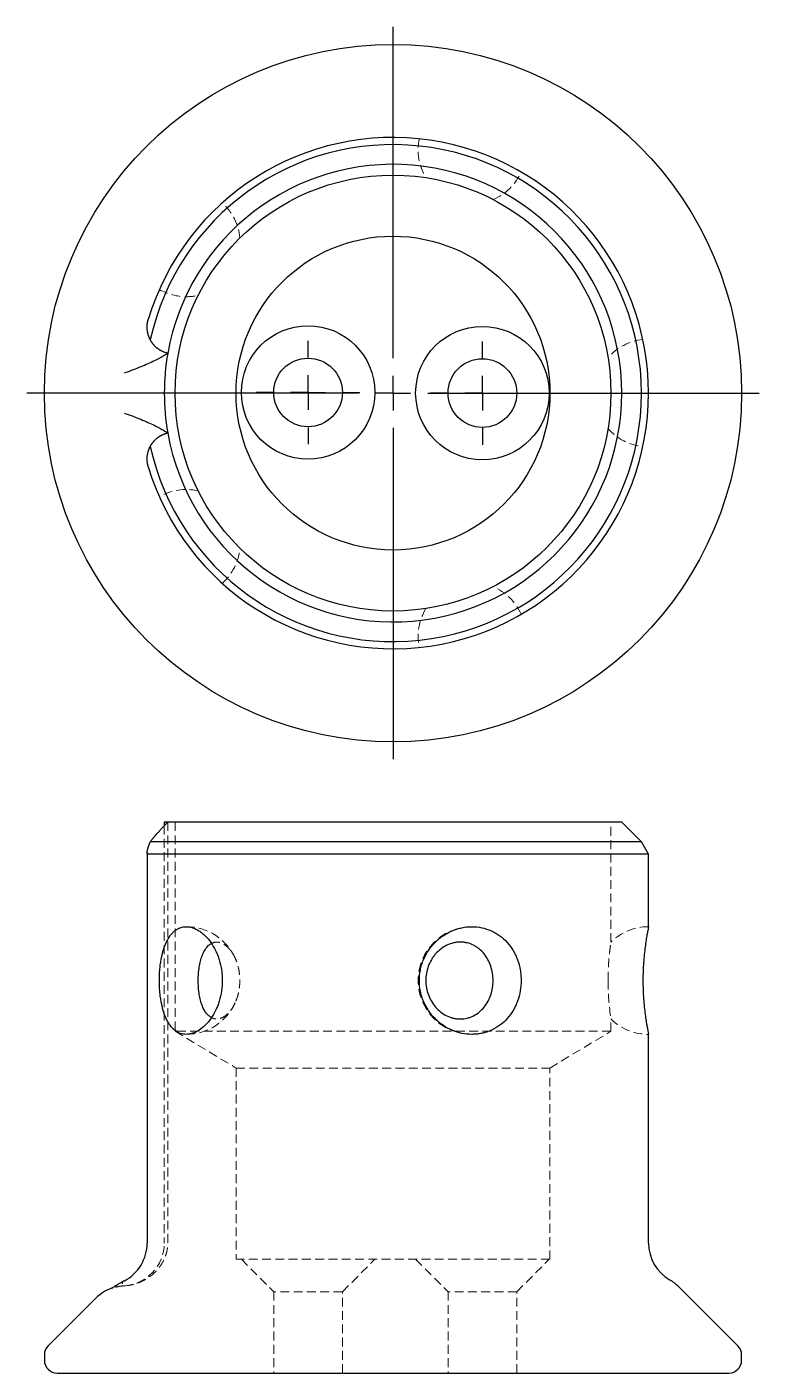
# Model space of a CAD drawing. Header units: millimetres. Extents: x 30 to 273, y 18 to 210.
# Drawn here: x 30.5 to 135.5, y 17.5 to 210.5 of the extents above; entities that cross this region are included whole.
import ezdxf

# ---------------------------------------------------------------- set-up
doc = ezdxf.new("R2010")
doc.units = ezdxf.units.MM
doc.linetypes.add('HIDDEN', pattern=[1.905, 1.27, -0.635])
doc.layers.add('10', color=7, linetype='Continuous')

# ---------------------------------------------------------------- blocks, each defined once
blk = doc.blocks.new('SW_CENTERMARKSYMBOL_0')
at = {"layer": '10', "color": 0}
for p, q in [((0, 5), (0, 52.5)), ((0, 0), (0, 2.5)), ((-5, 0), (-52.5, 0)), ((0, 0), (-2.5, 0)), ((0, 0), (0, -2.5)), ((0, 0), (2.5, 0)), ((5, 0), (52.5, 0)), ((0, -5), (0, -52.5))]:
    blk.add_line(p, q, dxfattribs=at)
blk = doc.blocks.new('SW_CENTERMARKSYMBOL_1')
at = {"layer": '10', "color": 0}
for p, q in [((0, 5), (0, 7.42)), ((0, 0), (0, 2.5)), ((-5, 0), (-7.42, 0)), ((0, 0), (-2.5, 0)), ((0, 0), (0, -2.5)), ((0, 0), (2.5, 0)), ((5, 0), (7.42, 0)), ((0, -5), (0, -7.42))]:
    blk.add_line(p, q, dxfattribs=at)
blk = doc.blocks.new('SW_CENTERMARKSYMBOL_2')
at = {"layer": '10', "color": 0}
for p, q in [((0, 5), (0, 7.42)), ((0, 0), (0, 2.5)), ((-5, 0), (-7.42, 0)), ((0, 0), (-2.5, 0)), ((0, 0), (0, -2.5)), ((0, 0), (2.5, 0)), ((5, 0), (7.42, 0)), ((0, -5), (0, -7.42))]:
    blk.add_line(p, q, dxfattribs=at)

msp = doc.modelspace()

# ---------------------------------------------------------------- linework, layer by layer
at = {"color": 7, "linetype": 'Continuous', "lineweight": 25}
for p, q in [((50.2, 96.5), (50.2, 95.98)), ((50.7, 96.5), (50.2, 96.5)), ((115.8, 96.5), (50.7, 96.5)), ((118.63, 93.66), (115.8, 96.5)), ((118.63, 93.66), (48.2, 93.66)), ((119.65, 91.89), (118.63, 93.66)), ((47.74, 92.15), (47.74, 36.15)), ((119.65, 91.89), (47.9, 91.89)), ((119.65, 81.47), (119.65, 91.89)), ((119.65, 36.15), (119.65, 66.08)), ((44.45, 30.7), (44.49, 30.72)), ((44.5, 30.72), (44.48, 30.71)), ((132.46, 21.39), (124, 29.85)), ((40.37, 28.22), (33.54, 21.39)), ((33, 20.08), (33, 19.35)), ((133, 19.35), (133, 20.08)), ((34.85, 17.5), (131.15, 17.5))]:
    msp.add_line(p, q, dxfattribs=at)
at = {"color": 7, "linetype": 'HIDDEN', "lineweight": 18}
for p, q in [((50.2, 95.98), (50.2, 36.15)), ((50.7, 96.5), (50.7, 36.15)), ((51.75, 96.5), (51.75, 66.5)), ((114.25, 79.29), (114.25, 96.5)), ((49.5, 73.59), (49.51, 74.28)), ((87.74, 74.17), (87.72, 73.7)), ((97.35, 73.78), (97.32, 74.17)), ((97.34, 73.7), (97.35, 73.78)), ((113.84, 74.18), (113.84, 73.71)), ((118.84, 73.59), (118.85, 74.28)), ((114.25, 66.5), (114.25, 68.27)), ((114.25, 66.5), (51.75, 66.5)), ((51.75, 66.5), (60.5, 61.24)), ((105.5, 61.24), (114.25, 66.5)), ((60.5, 61.24), (105.5, 61.24)), ((60.5, 61.24), (60.5, 33.81)), ((105.5, 33.81), (105.5, 61.24)), ((105.5, 33.81), (60.5, 33.81)), ((61.25, 33.81), (65.9, 29.16)), ((75.74, 29.16), (80.39, 33.81)), ((86.25, 33.81), (90.9, 29.16)), ((100.74, 29.16), (105.39, 33.81)), ((42.81, 29.75), (42.61, 29.62)), ((75.74, 29.16), (65.9, 29.16)), ((65.9, 29.16), (65.9, 17.5)), ((75.74, 17.5), (75.74, 29.16)), ((100.74, 29.16), (90.9, 29.16)), ((90.9, 29.16), (90.9, 17.5)), ((100.74, 17.5), (100.74, 29.16))]:
    msp.add_line(p, q, dxfattribs=at)
at = {"color": 7, "linetype": 'Continuous', "lineweight": 25}
for centre, radius in [((83, 158), 50), ((83, 158), 31.25), ((83, 158), 22.5), ((70.82, 158.09), 9.57), ((95.82, 158), 9.57), ((70.82, 158.09), 4.92), ((95.82, 158), 4.92)]:
    msp.add_circle(centre, radius, dxfattribs=at)
for centre, radius, start, end in [((83, 158), 36.65, 196.7563, 163.2437), ((83, 158), 35.63, 192.3691, 167.6309), ((83, 158), 32.8, 190.0118, 169.9882), ((83, 158), 32.8, 169.9882, 190.0118), ((41.59, 36.15), 6.15, 298.1769, 0), ((125.8, 36.15), 6.15, 180, 240.0147), ((44.72, 23.87), 6.15, 108.4541, 135), ((119.66, 25.5), 6.15, 45, 60.0147), ((34.85, 20.08), 1.85, 135, 180), ((131.15, 20.08), 1.85, 0, 45), ((34.85, 19.35), 1.85, 180, 270), ((131.15, 19.35), 1.85, 270, 0)]:
    msp.add_arc(centre, radius, start, end, dxfattribs=at)
at = {"color": 7, "linetype": 'HIDDEN', "lineweight": 18}
for centre, radius, start, end in [((94.33, 192.86), 7.72, 168.028, 210.9922), ((94.33, 192.86), 7.72, 293.0708, 335.9545), ((53.35, 179.54), 7.72, 5.0618, 47.95), ((53.35, 179.54), 7.72, 240.038, 270), ((53.35, 179.54), 7.72, 270, 282.9921), ((119.65, 158), 7.72, 96.0261, 138.9894), ((119.65, 158), 7.72, 221.0776, 263.9645), ((53.35, 136.46), 7.72, 77.0602, 119.9545), ((53.35, 136.46), 7.72, 312.022, 354.9956), ((94.33, 123.14), 7.72, 24.0262, 66.9926), ((94.33, 123.14), 7.72, 149.0711, 191.965), ((53.35, 73.78), 7.72, 24.4726, 89.9874), ((94.33, 73.78), 7.72, 90.2675, 269.9244), ((119.65, 73.78), 7.72, 90.0565, 134.4496), ((150.95, 73.8), 37.11, 180.0293, 188.5657), ((53.35, 73.78), 7.72, 270.0252, 335.6364), ((119.65, 73.78), 7.72, 225.5452, 269.9873), ((44.05, 36.15), 6.15, 273.0779, 0), ((44.72, 23.87), 6.15, 93.0779, 108.4541)]:
    msp.add_arc(centre, radius, start, end, dxfattribs=at)
at = {"color": 7, "linetype": 'Continuous', "lineweight": 25}
for points, knots in [([(48.2, 165.63), (48.18, 165.66), (48.16, 165.71), (48.12, 165.79), (48.08, 165.87), (48.04, 165.95), (48.01, 166.03), (47.98, 166.12), (47.95, 166.2), (47.92, 166.28), (47.9, 166.36), (47.87, 166.44), (47.85, 166.52), (47.83, 166.6), (47.82, 166.68), (47.8, 166.76), (47.79, 166.86), (47.77, 166.98), (47.75, 167.15), (47.74, 167.33), (47.74, 167.49), (47.74, 167.6), (47.75, 167.68), (47.75, 167.74), (47.75, 167.8), (47.76, 167.87), (47.77, 167.93), (47.77, 167.98), (47.78, 168.03), (47.79, 168.08), (47.8, 168.13), (47.81, 168.18), (47.82, 168.23), (47.83, 168.28), (47.84, 168.32), (47.85, 168.37), (47.86, 168.42), (47.87, 168.47), (47.89, 168.52), (47.9, 168.55), (47.9, 168.57)], [0, 0, 0, 0, 0.037077, 0.073559, 0.109498, 0.144564, 0.179198, 0.212766, 0.245672, 0.277625, 0.309302, 0.339741, 0.369232, 0.397111, 0.424351, 0.452275, 0.481541, 0.524442, 0.581251, 0.645766, 0.694585, 0.726076, 0.744483, 0.760924, 0.78015, 0.799282, 0.818306, 0.832448, 0.846537, 0.860567, 0.874589, 0.888578, 0.902548, 0.916485, 0.930442, 0.944382, 0.958271, 0.972058, 0.985896, 1, 1, 1, 1]), ([(50.7, 163.7), (50.66, 163.71), (50.62, 163.72), (50.57, 163.73), (50.53, 163.75), (50.49, 163.76), (50.45, 163.77), (50.4, 163.79), (50.36, 163.8), (50.32, 163.81), (50.28, 163.83), (50.24, 163.84), (50.2, 163.86), (50.16, 163.88), (50.12, 163.89), (50.08, 163.91), (50.04, 163.93), (50, 163.94), (49.96, 163.96), (49.92, 163.98), (49.89, 164), (49.85, 164.02), (49.81, 164.03), (49.78, 164.05), (49.74, 164.07), (49.71, 164.09), (49.67, 164.11), (49.63, 164.13), (49.6, 164.15), (49.57, 164.17), (49.53, 164.19), (49.5, 164.22), (49.47, 164.24), (49.44, 164.26), (49.41, 164.28), (49.38, 164.3), (49.35, 164.32), (49.32, 164.34), (49.29, 164.36), (49.26, 164.39), (49.23, 164.41), (49.2, 164.43), (49.18, 164.45), (49.15, 164.47), (49.12, 164.49), (49.1, 164.51), (49.07, 164.54), (49.03, 164.57), (49, 164.6), (48.97, 164.63), (48.94, 164.66), (48.91, 164.69), (48.88, 164.72), (48.85, 164.75), (48.82, 164.78), (48.8, 164.8), (48.78, 164.82), (48.76, 164.84), (48.74, 164.86), (48.72, 164.88), (48.7, 164.91), (48.68, 164.93), (48.66, 164.95), (48.65, 164.97), (48.63, 164.99), (48.61, 165.01), (48.59, 165.03), (48.58, 165.06), (48.56, 165.08), (48.54, 165.1), (48.53, 165.12), (48.51, 165.14), (48.49, 165.16), (48.48, 165.19), (48.46, 165.21), (48.45, 165.23), (48.43, 165.25), (48.42, 165.27), (48.4, 165.3), (48.39, 165.32), (48.37, 165.34), (48.36, 165.36), (48.34, 165.38), (48.33, 165.41), (48.31, 165.43), (48.3, 165.45), (48.29, 165.47), (48.27, 165.5), (48.26, 165.52), (48.25, 165.54), (48.23, 165.56), (48.22, 165.59), (48.21, 165.61), (48.2, 165.63)], [0, 0, 0, 0, 0.0440387, 0.0440387, 0.0440387, 0.0876176, 0.0876176, 0.0876176, 0.130751, 0.130751, 0.130751, 0.1730683, 0.1730683, 0.1730683, 0.2149806, 0.2149806, 0.2149806, 0.2557708, 0.2557708, 0.2557708, 0.2958314, 0.2958314, 0.2958314, 0.3348194, 0.3348194, 0.3348194, 0.3734681, 0.3734681, 0.3734681, 0.4107501, 0.4107501, 0.4107501, 0.4470146, 0.4470146, 0.4470146, 0.4815843, 0.4815843, 0.4815843, 0.5154832, 0.5154832, 0.5154832, 0.5477098, 0.5477098, 0.5477098, 0.5789362, 0.5789362, 0.5789362, 0.6185815, 0.6185815, 0.6185815, 0.6571168, 0.6571168, 0.6571168, 0.6945513, 0.6945513, 0.6945513, 0.721015, 0.721015, 0.721015, 0.747029, 0.747029, 0.747029, 0.7720103, 0.7720103, 0.7720103, 0.7964121, 0.7964121, 0.7964121, 0.8200995, 0.8200995, 0.8200995, 0.8436567, 0.8436567, 0.8436567, 0.8668087, 0.8668087, 0.8668087, 0.8896867, 0.8896867, 0.8896867, 0.9121463, 0.9121463, 0.9121463, 0.9344569, 0.9344569, 0.9344569, 0.9564717, 0.9564717, 0.9564717, 0.9783167, 0.9783167, 0.9783167, 1, 1, 1, 1]), ([(50.7, 163.7), (50.7, 163.7), (50.66, 163.67), (50.52, 163.58), (50.46, 163.54), (50.32, 163.46), (50.24, 163.41), (49.99, 163.26), (49.78, 163.14), (49.31, 162.89), (49.05, 162.75), (48.48, 162.48), (48.18, 162.33), (47.53, 162.05), (47.19, 161.9), (46.48, 161.62), (46.1, 161.47), (45.34, 161.19), (44.96, 161.05), (44.56, 160.91)], [0, 0, 0, 0, 0.125, 0.125, 0.1875, 0.1875, 0.25, 0.25, 0.375, 0.375, 0.5, 0.5, 0.625, 0.625, 0.75, 0.75, 0.875, 0.875, 1, 1, 1, 1]), ([(44.56, 155.09), (45.35, 154.82), (46.11, 154.53), (47.54, 153.95), (48.19, 153.66), (49.05, 153.25), (49.31, 153.11), (49.77, 152.86), (49.98, 152.74), (50.24, 152.59), (50.32, 152.54), (50.45, 152.46), (50.51, 152.42), (50.65, 152.33), (50.7, 152.3), (50.7, 152.3)], [0, 0, 0, 0, 0.25, 0.25, 0.5, 0.5, 0.625, 0.625, 0.75, 0.75, 0.8125, 0.8125, 0.875, 0.875, 1, 1, 1, 1]), ([(48.2, 150.37), (48.22, 150.42), (48.25, 150.46), (48.28, 150.51), (48.3, 150.55), (48.32, 150.58), (48.34, 150.62), (48.36, 150.64), (48.38, 150.67), (48.4, 150.7), (48.41, 150.72), (48.43, 150.75), (48.45, 150.78), (48.47, 150.8), (48.49, 150.83), (48.5, 150.85), (48.52, 150.88), (48.54, 150.9), (48.56, 150.93), (48.58, 150.95), (48.6, 150.98), (48.62, 151), (48.64, 151.02), (48.66, 151.05), (48.68, 151.07), (48.7, 151.1), (48.72, 151.12), (48.74, 151.14), (48.77, 151.17), (48.79, 151.19), (48.81, 151.21), (48.83, 151.23), (48.85, 151.26), (48.87, 151.28), (48.9, 151.3), (48.92, 151.32), (48.94, 151.35), (48.97, 151.37), (48.99, 151.39), (49.01, 151.41), (49.04, 151.43), (49.06, 151.45), (49.09, 151.48), (49.12, 151.5), (49.15, 151.53), (49.19, 151.56), (49.22, 151.59), (49.26, 151.61), (49.29, 151.64), (49.33, 151.67), (49.37, 151.69), (49.4, 151.72), (49.43, 151.74), (49.46, 151.76), (49.49, 151.78), (49.52, 151.8), (49.55, 151.81), (49.58, 151.83), (49.61, 151.85), (49.64, 151.87), (49.67, 151.89), (49.7, 151.9), (49.73, 151.92), (49.76, 151.94), (49.79, 151.96), (49.83, 151.97), (49.86, 151.99), (49.89, 152.01), (49.92, 152.02), (49.96, 152.04), (49.99, 152.05), (50.03, 152.07), (50.06, 152.08), (50.09, 152.1), (50.13, 152.11), (50.16, 152.13), (50.2, 152.14), (50.23, 152.15), (50.27, 152.17), (50.3, 152.18), (50.34, 152.19), (50.37, 152.2), (50.41, 152.22), (50.45, 152.23), (50.48, 152.24), (50.52, 152.25), (50.56, 152.26), (50.59, 152.27), (50.63, 152.28), (50.67, 152.29), (50.7, 152.3)], [0, 0, 0, 0, 0.0448231, 0.0448231, 0.0448231, 0.08068, 0.08068, 0.08068, 0.1077164, 0.1077164, 0.1077164, 0.1348543, 0.1348543, 0.1348543, 0.1621371, 0.1621371, 0.1621371, 0.1895006, 0.1895006, 0.1895006, 0.2169735, 0.2169735, 0.2169735, 0.2444748, 0.2444748, 0.2444748, 0.2722497, 0.2722497, 0.2722497, 0.3002607, 0.3002607, 0.3002607, 0.3287197, 0.3287197, 0.3287197, 0.3573826, 0.3573826, 0.3573826, 0.3866417, 0.3866417, 0.3866417, 0.4162881, 0.4162881, 0.4162881, 0.4567038, 0.4567038, 0.4567038, 0.4978413, 0.4978413, 0.4978413, 0.5396935, 0.5396935, 0.5396935, 0.5722226, 0.5722226, 0.5722226, 0.605097, 0.605097, 0.605097, 0.638835, 0.638835, 0.638835, 0.6730865, 0.6730865, 0.6730865, 0.7080198, 0.7080198, 0.7080198, 0.7431146, 0.7431146, 0.7431146, 0.7787302, 0.7787302, 0.7787302, 0.8147022, 0.8147022, 0.8147022, 0.8512251, 0.8512251, 0.8512251, 0.8879497, 0.8879497, 0.8879497, 0.9250772, 0.9250772, 0.9250772, 0.9624245, 0.9624245, 0.9624245, 1, 1, 1, 1]), ([(47.9, 147.43), (47.9, 147.45), (47.89, 147.47), (47.89, 147.49), (47.88, 147.51), (47.88, 147.53), (47.87, 147.54), (47.87, 147.56), (47.86, 147.58), (47.86, 147.6), (47.85, 147.62), (47.85, 147.64), (47.84, 147.66), (47.84, 147.68), (47.83, 147.69), (47.83, 147.71), (47.83, 147.73), (47.82, 147.75), (47.82, 147.77), (47.81, 147.79), (47.81, 147.81), (47.81, 147.83), (47.8, 147.84), (47.8, 147.86), (47.8, 147.88), (47.79, 147.9), (47.79, 147.92), (47.79, 147.94), (47.78, 147.96), (47.78, 147.98), (47.78, 147.99), (47.78, 148.01), (47.77, 148.03), (47.77, 148.05), (47.77, 148.07), (47.77, 148.09), (47.76, 148.11), (47.76, 148.12), (47.76, 148.14), (47.76, 148.16), (47.76, 148.18), (47.75, 148.2), (47.75, 148.22), (47.75, 148.24), (47.75, 148.26), (47.75, 148.29), (47.75, 148.32), (47.74, 148.35), (47.74, 148.38), (47.74, 148.41), (47.74, 148.44), (47.74, 148.47), (47.74, 148.5), (47.74, 148.53), (47.74, 148.56), (47.74, 148.59), (47.74, 148.62), (47.74, 148.65), (47.74, 148.7), (47.74, 148.74), (47.75, 148.79), (47.75, 148.86), (47.76, 148.92), (47.76, 148.99), (47.77, 149.07), (47.78, 149.14), (47.8, 149.22), (47.81, 149.3), (47.83, 149.37), (47.85, 149.44), (47.86, 149.5), (47.87, 149.55), (47.89, 149.6), (47.9, 149.64), (47.91, 149.67), (47.92, 149.71), (47.93, 149.73), (47.93, 149.75), (47.94, 149.77), (47.95, 149.79), (47.95, 149.81), (47.96, 149.83), (47.97, 149.85), (47.97, 149.87), (47.98, 149.89), (47.99, 149.9), (47.99, 149.92), (48, 149.94), (48.01, 149.96), (48.01, 149.97), (48.02, 149.99), (48.03, 150.01), (48.03, 150.02), (48.04, 150.04), (48.05, 150.06), (48.05, 150.07), (48.06, 150.09), (48.07, 150.11), (48.08, 150.12), (48.08, 150.14), (48.09, 150.15), (48.1, 150.17), (48.1, 150.18), (48.11, 150.2), (48.12, 150.22), (48.13, 150.23), (48.13, 150.25), (48.14, 150.26), (48.15, 150.28), (48.16, 150.29), (48.17, 150.31), (48.17, 150.32), (48.18, 150.34), (48.19, 150.35), (48.2, 150.37)], [0, 0, 0, 0, 0.016155, 0.016155, 0.016155, 0.032064, 0.032064, 0.032064, 0.048036, 0.048036, 0.048036, 0.06411, 0.06411, 0.06411, 0.080204, 0.080204, 0.080204, 0.096316, 0.096316, 0.096316, 0.112479, 0.112479, 0.112479, 0.128666, 0.128666, 0.128666, 0.144833, 0.144833, 0.144833, 0.160925, 0.160925, 0.160925, 0.176993, 0.176993, 0.176993, 0.192955, 0.192955, 0.192955, 0.20887, 0.20887, 0.20887, 0.226343, 0.226343, 0.226343, 0.245439, 0.245439, 0.245439, 0.272987, 0.272987, 0.272987, 0.300479, 0.300479, 0.300479, 0.327903, 0.327903, 0.327903, 0.355563, 0.355563, 0.355563, 0.397425, 0.397425, 0.397425, 0.461307, 0.461307, 0.461307, 0.538943, 0.538943, 0.538943, 0.618755, 0.618755, 0.618755, 0.678079, 0.678079, 0.678079, 0.718009, 0.718009, 0.718009, 0.742431, 0.742431, 0.742431, 0.766221, 0.766221, 0.766221, 0.788722, 0.788722, 0.788722, 0.810565, 0.810565, 0.810565, 0.83173, 0.83173, 0.83173, 0.852871, 0.852871, 0.852871, 0.873954, 0.873954, 0.873954, 0.895002, 0.895002, 0.895002, 0.916007, 0.916007, 0.916007, 0.937009, 0.937009, 0.937009, 0.958002, 0.958002, 0.958002, 0.978997, 0.978997, 0.978997, 1, 1, 1, 1]), ([(48.2, 93.66), (48.22, 93.7), (48.25, 93.73), (48.28, 93.77), (48.3, 93.8), (48.32, 93.83), (48.34, 93.86), (48.36, 93.88), (48.38, 93.9), (48.4, 93.93), (48.41, 93.95), (48.43, 93.97), (48.45, 94), (48.47, 94.02), (48.49, 94.04), (48.5, 94.07), (48.52, 94.09), (48.54, 94.11), (48.56, 94.14), (48.58, 94.16), (48.6, 94.19), (48.62, 94.21), (48.64, 94.23), (48.66, 94.26), (48.68, 94.28), (48.7, 94.31), (48.72, 94.33), (48.74, 94.36), (48.77, 94.38), (48.79, 94.41), (48.81, 94.44), (48.83, 94.46), (48.85, 94.49), (48.87, 94.51), (48.9, 94.54), (48.92, 94.57), (48.94, 94.59), (48.97, 94.62), (48.99, 94.65), (49.01, 94.68), (49.04, 94.7), (49.06, 94.73), (49.09, 94.76), (49.12, 94.8), (49.15, 94.84), (49.19, 94.87), (49.22, 94.91), (49.26, 94.95), (49.29, 94.99), (49.33, 95.03), (49.37, 95.07), (49.4, 95.11), (49.43, 95.15), (49.46, 95.18), (49.49, 95.21), (49.52, 95.24), (49.55, 95.27), (49.58, 95.31), (49.61, 95.34), (49.64, 95.37), (49.67, 95.41), (49.7, 95.44), (49.73, 95.47), (49.76, 95.51), (49.79, 95.54), (49.83, 95.58), (49.86, 95.61), (49.89, 95.65), (49.92, 95.68), (49.96, 95.72), (49.99, 95.75), (50.03, 95.79), (50.06, 95.83), (50.09, 95.86), (50.13, 95.9), (50.16, 95.93), (50.2, 95.97), (50.23, 96.01), (50.27, 96.05), (50.3, 96.08), (50.34, 96.12), (50.37, 96.16), (50.41, 96.19), (50.45, 96.23), (50.48, 96.27), (50.52, 96.31), (50.56, 96.35), (50.59, 96.38), (50.63, 96.42), (50.67, 96.46), (50.7, 96.5)], [0, 0, 0, 0, 0.0448231, 0.0448231, 0.0448231, 0.08068, 0.08068, 0.08068, 0.1077164, 0.1077164, 0.1077164, 0.1348543, 0.1348543, 0.1348543, 0.1621371, 0.1621371, 0.1621371, 0.1895006, 0.1895006, 0.1895006, 0.2169735, 0.2169735, 0.2169735, 0.2444748, 0.2444748, 0.2444748, 0.2722497, 0.2722497, 0.2722497, 0.3002607, 0.3002607, 0.3002607, 0.3287197, 0.3287197, 0.3287197, 0.3573826, 0.3573826, 0.3573826, 0.3866417, 0.3866417, 0.3866417, 0.4162881, 0.4162881, 0.4162881, 0.4567038, 0.4567038, 0.4567038, 0.4978413, 0.4978413, 0.4978413, 0.5396935, 0.5396935, 0.5396935, 0.5722226, 0.5722226, 0.5722226, 0.605097, 0.605097, 0.605097, 0.638835, 0.638835, 0.638835, 0.6730865, 0.6730865, 0.6730865, 0.7080198, 0.7080198, 0.7080198, 0.7431146, 0.7431146, 0.7431146, 0.7787302, 0.7787302, 0.7787302, 0.8147022, 0.8147022, 0.8147022, 0.8512251, 0.8512251, 0.8512251, 0.8879497, 0.8879497, 0.8879497, 0.9250772, 0.9250772, 0.9250772, 0.9624245, 0.9624245, 0.9624245, 1, 1, 1, 1]), ([(47.9, 91.89), (47.9, 91.89), (47.89, 91.89), (47.89, 91.89), (47.88, 91.89), (47.88, 91.89), (47.87, 91.89), (47.87, 91.9), (47.86, 91.9), (47.86, 91.9), (47.85, 91.9), (47.85, 91.9), (47.84, 91.9), (47.84, 91.9), (47.83, 91.91), (47.83, 91.91), (47.83, 91.91), (47.82, 91.91), (47.82, 91.92), (47.81, 91.92), (47.81, 91.92), (47.81, 91.92), (47.8, 91.93), (47.8, 91.93), (47.8, 91.93), (47.79, 91.94), (47.79, 91.94), (47.79, 91.95), (47.78, 91.95), (47.78, 91.95), (47.78, 91.96), (47.78, 91.96), (47.77, 91.97), (47.77, 91.97), (47.77, 91.98), (47.77, 91.98), (47.76, 91.99), (47.76, 91.99), (47.76, 92), (47.76, 92), (47.76, 92.01), (47.75, 92.01), (47.75, 92.02), (47.75, 92.03), (47.75, 92.04), (47.75, 92.04), (47.75, 92.05), (47.74, 92.07), (47.74, 92.08), (47.74, 92.09), (47.74, 92.1), (47.74, 92.11), (47.74, 92.13), (47.74, 92.14), (47.74, 92.15), (47.74, 92.17), (47.74, 92.18), (47.74, 92.2), (47.74, 92.22), (47.74, 92.24), (47.75, 92.27), (47.75, 92.3), (47.76, 92.34), (47.76, 92.38), (47.77, 92.43), (47.78, 92.48), (47.8, 92.54), (47.81, 92.59), (47.83, 92.65), (47.85, 92.71), (47.86, 92.75), (47.87, 92.8), (47.89, 92.85), (47.9, 92.88), (47.91, 92.91), (47.92, 92.94), (47.93, 92.96), (47.93, 92.98), (47.94, 93), (47.95, 93.02), (47.95, 93.04), (47.96, 93.06), (47.97, 93.08), (47.97, 93.09), (47.98, 93.11), (47.99, 93.13), (47.99, 93.15), (48, 93.17), (48.01, 93.19), (48.01, 93.2), (48.02, 93.22), (48.03, 93.24), (48.03, 93.26), (48.04, 93.28), (48.05, 93.29), (48.05, 93.31), (48.06, 93.33), (48.07, 93.35), (48.08, 93.37), (48.08, 93.38), (48.09, 93.4), (48.1, 93.42), (48.1, 93.44), (48.11, 93.46), (48.12, 93.48), (48.13, 93.5), (48.13, 93.51), (48.14, 93.53), (48.15, 93.55), (48.16, 93.57), (48.17, 93.59), (48.17, 93.61), (48.18, 93.63), (48.19, 93.64), (48.2, 93.66)], [0, 0, 0, 0, 0.016155, 0.016155, 0.016155, 0.032064, 0.032064, 0.032064, 0.048036, 0.048036, 0.048036, 0.06411, 0.06411, 0.06411, 0.080204, 0.080204, 0.080204, 0.096316, 0.096316, 0.096316, 0.112479, 0.112479, 0.112479, 0.128666, 0.128666, 0.128666, 0.144833, 0.144833, 0.144833, 0.160925, 0.160925, 0.160925, 0.176993, 0.176993, 0.176993, 0.192955, 0.192955, 0.192955, 0.20887, 0.20887, 0.20887, 0.226343, 0.226343, 0.226343, 0.245439, 0.245439, 0.245439, 0.272987, 0.272987, 0.272987, 0.300479, 0.300479, 0.300479, 0.327903, 0.327903, 0.327903, 0.355563, 0.355563, 0.355563, 0.397425, 0.397425, 0.397425, 0.461307, 0.461307, 0.461307, 0.538943, 0.538943, 0.538943, 0.618755, 0.618755, 0.618755, 0.678079, 0.678079, 0.678079, 0.718009, 0.718009, 0.718009, 0.742431, 0.742431, 0.742431, 0.766221, 0.766221, 0.766221, 0.788722, 0.788722, 0.788722, 0.810565, 0.810565, 0.810565, 0.83173, 0.83173, 0.83173, 0.852871, 0.852871, 0.852871, 0.873954, 0.873954, 0.873954, 0.895002, 0.895002, 0.895002, 0.916007, 0.916007, 0.916007, 0.937009, 0.937009, 0.937009, 0.958002, 0.958002, 0.958002, 0.978997, 0.978997, 0.978997, 1, 1, 1, 1]), ([(49.49, 73.78), (49.49, 73.27), (49.51, 72.77), (49.57, 72.02), (49.6, 71.77), (49.66, 71.29), (49.7, 71.05), (49.82, 70.36), (49.92, 69.91), (50.17, 69.07), (50.31, 68.68), (50.56, 68.14), (50.65, 67.97), (50.83, 67.65), (50.93, 67.5), (51.24, 67.08), (51.47, 66.84), (51.95, 66.46), (52.22, 66.31), (52.76, 66.11), (53.05, 66.06), (53.5, 66.07), (53.65, 66.08), (53.96, 66.13), (54.26, 66.2), (54.57, 66.33), (54.88, 66.47), (55.03, 66.56), (55.49, 66.85), (55.78, 67.09), (56.35, 67.65), (56.63, 67.97), (57.13, 68.69), (57.36, 69.07), (57.66, 69.71), (57.76, 69.93), (57.93, 70.37), (58.01, 70.6), (58.22, 71.3), (58.33, 71.78), (58.48, 72.78), (58.51, 73.28), (58.51, 74.04), (58.5, 74.29), (58.47, 74.79), (58.44, 75.05), (58.33, 75.79), (58.22, 76.27), (58.01, 76.97), (57.93, 77.2), (57.75, 77.65), (57.66, 77.86), (57.35, 78.49), (57.13, 78.88), (56.62, 79.6), (56.35, 79.92), (55.92, 80.34), (55.78, 80.47), (55.48, 80.71), (55.33, 80.82), (54.87, 81.11), (54.56, 81.25), (53.95, 81.45), (53.64, 81.5), (53.05, 81.5), (52.76, 81.45), (52.35, 81.3), (52.21, 81.24), (51.95, 81.09), (51.83, 81.01), (51.59, 80.81), (51.47, 80.71), (51.24, 80.47), (51.14, 80.34), (50.83, 79.91), (50.64, 79.59), (50.31, 78.88), (50.17, 78.49), (49.92, 77.65), (49.82, 77.2), (49.7, 76.5), (49.66, 76.26), (49.6, 75.78), (49.57, 75.53), (49.51, 74.79), (49.49, 74.29), (49.49, 73.78)], [0, 0, 0, 0, 0.03125, 0.03125, 0.046875, 0.046875, 0.0625, 0.0625, 0.09375, 0.09375, 0.125, 0.125, 0.140625, 0.140625, 0.15625, 0.15625, 0.1875, 0.1875, 0.21875, 0.21875, 0.25, 0.25, 0.265625, 0.265625, 0.28125, 0.296875, 0.296875, 0.3125, 0.3125, 0.34375, 0.34375, 0.375, 0.375, 0.40625, 0.40625, 0.421875, 0.421875, 0.4375, 0.4375, 0.46875, 0.46875, 0.5, 0.5, 0.515625, 0.515625, 0.53125, 0.53125, 0.5625, 0.5625, 0.578125, 0.578125, 0.59375, 0.59375, 0.625, 0.625, 0.65625, 0.65625, 0.671875, 0.671875, 0.6875, 0.6875, 0.71875, 0.71875, 0.75, 0.75, 0.78125, 0.78125, 0.796875, 0.796875, 0.8125, 0.8125, 0.828125, 0.828125, 0.84375, 0.84375, 0.875, 0.875, 0.90625, 0.90625, 0.9375, 0.9375, 0.953125, 0.953125, 0.96875, 0.96875, 1, 1, 1, 1]), ([(86.78, 73.78), (86.78, 73.27), (86.83, 72.77), (86.98, 72.02), (87.04, 71.77), (87.19, 71.29), (87.27, 71.05), (87.56, 70.36), (87.8, 69.91), (88.36, 69.07), (88.68, 68.68), (89.21, 68.14), (89.39, 67.97), (89.78, 67.65), (89.98, 67.5), (90.6, 67.08), (91.03, 66.84), (91.94, 66.46), (92.42, 66.31), (93.37, 66.11), (93.85, 66.06), (94.57, 66.07), (94.82, 66.08), (95.29, 66.13), (95.76, 66.2), (96.21, 66.33), (96.66, 66.47), (96.89, 66.56), (97.54, 66.85), (97.94, 67.09), (98.7, 67.65), (99.06, 67.97), (99.7, 68.69), (99.98, 69.07), (100.36, 69.71), (100.47, 69.93), (100.68, 70.37), (100.78, 70.6), (101.03, 71.3), (101.16, 71.78), (101.33, 72.78), (101.37, 73.28), (101.37, 74.04), (101.36, 74.29), (101.32, 74.79), (101.29, 75.05), (101.16, 75.79), (101.03, 76.27), (100.77, 76.97), (100.68, 77.2), (100.47, 77.65), (100.35, 77.86), (99.98, 78.49), (99.7, 78.88), (99.05, 79.6), (98.7, 79.92), (98.13, 80.34), (97.93, 80.47), (97.52, 80.71), (97.31, 80.82), (96.66, 81.11), (96.21, 81.25), (95.28, 81.45), (94.8, 81.5), (93.84, 81.5), (93.36, 81.45), (92.64, 81.3), (92.4, 81.24), (91.94, 81.09), (91.71, 81.01), (91.25, 80.81), (91.03, 80.71), (90.6, 80.47), (90.38, 80.34), (89.76, 79.91), (89.38, 79.59), (88.67, 78.88), (88.35, 78.49), (87.79, 77.65), (87.56, 77.2), (87.27, 76.5), (87.18, 76.26), (87.04, 75.78), (86.97, 75.53), (86.83, 74.79), (86.78, 74.29), (86.78, 73.78)], [0, 0, 0, 0, 0.03125, 0.03125, 0.046875, 0.046875, 0.0625, 0.0625, 0.09375, 0.09375, 0.125, 0.125, 0.140625, 0.140625, 0.15625, 0.15625, 0.1875, 0.1875, 0.21875, 0.21875, 0.25, 0.25, 0.265625, 0.265625, 0.28125, 0.296875, 0.296875, 0.3125, 0.3125, 0.34375, 0.34375, 0.375, 0.375, 0.40625, 0.40625, 0.421875, 0.421875, 0.4375, 0.4375, 0.46875, 0.46875, 0.5, 0.5, 0.515625, 0.515625, 0.53125, 0.53125, 0.5625, 0.5625, 0.578125, 0.578125, 0.59375, 0.59375, 0.625, 0.625, 0.65625, 0.65625, 0.671875, 0.671875, 0.6875, 0.6875, 0.71875, 0.71875, 0.75, 0.75, 0.78125, 0.78125, 0.796875, 0.796875, 0.8125, 0.8125, 0.828125, 0.828125, 0.84375, 0.84375, 0.875, 0.875, 0.90625, 0.90625, 0.9375, 0.9375, 0.953125, 0.953125, 0.96875, 0.96875, 1, 1, 1, 1]), ([(119.65, 81.47), (119.65, 81.48), (119.66, 81.51), (119.62, 81.33), (119.54, 80.95), (119.43, 80.35), (119.29, 79.56), (119.16, 78.62), (119.03, 77.53), (118.93, 76.35), (118.85, 75.09), (118.85, 74.22), (118.84, 73.78)], [0, 0, 0, 0, 0.035985, 0.143483, 0.248989, 0.357629, 0.463343, 0.572138, 0.677577, 0.786053, 0.891495, 1, 1, 1, 1]), ([(87.71, 73.78), (87.71, 74.13), (87.74, 74.48), (87.86, 75.16), (87.95, 75.49), (88.18, 76.15), (88.33, 76.46), (88.59, 76.9), (88.68, 77.05), (88.88, 77.33), (88.99, 77.47), (89.33, 77.85), (89.58, 78.09), (90.12, 78.51), (90.41, 78.69), (91.02, 78.98), (91.33, 79.1), (91.82, 79.21), (91.99, 79.24), (92.32, 79.28), (92.65, 79.3), (92.97, 79.28), (93.3, 79.24), (93.46, 79.22), (93.94, 79.1), (94.25, 78.99), (94.69, 78.77), (94.83, 78.69), (95.11, 78.51), (95.24, 78.41), (95.62, 78.1), (95.86, 77.86), (96.28, 77.34), (96.46, 77.06), (96.78, 76.47), (96.92, 76.15), (97.13, 75.5), (97.21, 75.17), (97.32, 74.48), (97.35, 74.13), (97.35, 73.44), (97.32, 73.1), (97.22, 72.41), (97.14, 72.07), (96.92, 71.43), (96.79, 71.11), (96.47, 70.51), (96.29, 70.23), (95.87, 69.72), (95.64, 69.48), (95.13, 69.06), (94.86, 68.88), (94.42, 68.66), (94.27, 68.59), (93.96, 68.48), (93.81, 68.43), (93.33, 68.31), (93, 68.27), (92.51, 68.27), (92.34, 68.28), (92.01, 68.32), (91.85, 68.35), (91.52, 68.42), (91.36, 68.47), (91.04, 68.58), (90.88, 68.65), (90.42, 68.87), (90.14, 69.04), (89.59, 69.46), (89.34, 69.7), (88.89, 70.22), (88.69, 70.5), (88.33, 71.1), (88.19, 71.41), (87.95, 72.06), (87.86, 72.4), (87.74, 73.08), (87.71, 73.43), (87.71, 73.78)], [0, 0, 0, 0, 0.03125, 0.03125, 0.0625, 0.0625, 0.09375, 0.09375, 0.109375, 0.109375, 0.125, 0.125, 0.15625, 0.15625, 0.1875, 0.1875, 0.21875, 0.21875, 0.234375, 0.234375, 0.25, 0.265625, 0.265625, 0.28125, 0.28125, 0.3125, 0.3125, 0.328125, 0.328125, 0.34375, 0.34375, 0.375, 0.375, 0.40625, 0.40625, 0.4375, 0.4375, 0.46875, 0.46875, 0.5, 0.5, 0.53125, 0.53125, 0.5625, 0.5625, 0.59375, 0.59375, 0.625, 0.625, 0.65625, 0.65625, 0.6875, 0.6875, 0.703125, 0.703125, 0.71875, 0.71875, 0.75, 0.75, 0.765625, 0.765625, 0.78125, 0.78125, 0.796875, 0.796875, 0.8125, 0.8125, 0.84375, 0.84375, 0.875, 0.875, 0.90625, 0.90625, 0.9375, 0.9375, 0.96875, 0.96875, 1, 1, 1, 1]), ([(56.96, 68.48), (56.9, 68.51), (56.69, 68.61), (56.38, 68.9), (56.04, 69.35), (55.74, 69.92), (55.49, 70.6), (55.29, 71.37), (55.12, 72.43), (55.05, 73.58), (55.1, 74.74), (55.2, 75.68), (55.38, 76.58), (55.63, 77.38), (55.96, 78.08), (56.34, 78.62), (56.68, 78.96), (56.9, 79.05), (56.96, 79.08)], [0, 0, 0, 0, 0.02609, 0.082078, 0.139539, 0.198477, 0.258895, 0.32238, 0.387475, 0.499871, 0.568272, 0.638536, 0.706953, 0.777415, 0.844459, 0.913782, 0.975544, 1, 1, 1, 1]), ([(118.84, 73.78), (118.84, 73.45), (118.85, 72.78), (118.9, 71.7), (118.98, 70.56), (119.09, 69.44), (119.23, 68.42), (119.36, 67.57), (119.49, 66.89), (119.58, 66.41), (119.64, 66.11), (119.65, 66.09), (119.65, 66.08)], [0, 0, 0, 0, 0.082165, 0.165754, 0.271395, 0.380101, 0.484794, 0.592462, 0.696155, 0.802789, 0.90658, 1, 1, 1, 1]), ([(42.81, 29.75), (42.71, 29.69), (42.58, 29.61), (42.62, 29.62), (42.63, 29.62)], [0, 0, 0, 0, 0.791357, 1, 1, 1, 1]), ([(44.5, 30.73), (44.32, 30.63), (43.97, 30.44), (43.36, 30.07), (42.99, 29.85), (42.81, 29.75)], [0, 0, 0, 0, 0.362619, 0.683101, 1, 1, 1, 1]), ([(44.5, 30.73), (44.32, 30.63), (43.97, 30.44), (43.36, 30.07), (42.99, 29.85), (42.81, 29.75)], [0, 0, 0, 0, 0.362619, 0.683101, 1, 1, 1, 1])]:
    msp.add_open_spline(points, degree=3, knots=knots, dxfattribs=at)
for points in [[(44.56, 160.91), (44.54, 160.9), (44.52, 160.89), (44.49, 160.88)], [(44.49, 155.12), (44.51, 155.11), (44.54, 155.1), (44.56, 155.09)]]:
    msp.add_open_spline(points, degree=3, dxfattribs=at)
at = {"color": 7, "linetype": 'HIDDEN', "lineweight": 18}
for points, knots in [([(56.96, 79.08), (57.06, 79.13), (57.3, 79.26), (57.72, 79.31), (58.2, 79.24), (58.67, 79.04), (59.13, 78.72), (59.58, 78.28), (59.98, 77.73), (60.35, 77.07), (60.65, 76.31), (60.88, 75.46), (61.02, 74.53), (61.05, 73.57), (60.96, 72.56), (60.75, 71.53), (60.49, 70.89), (60.36, 70.57)], [0, 0, 0, 0, 0.042025, 0.103025, 0.165913, 0.22511, 0.285946, 0.346716, 0.409044, 0.473877, 0.540332, 0.610229, 0.681932, 0.755972, 0.832072, 0.914504, 1, 1, 1, 1]), ([(113.84, 73.78), (113.84, 74.1), (113.84, 74.74), (113.88, 75.68), (113.94, 76.58), (114.01, 77.38), (114.09, 78.08), (114.16, 78.63), (114.21, 79.02), (114.24, 79.24), (114.25, 79.32), (114.24, 79.25), (114.24, 79.22)], [0, 0, 0, 0, 0.104635, 0.21212, 0.316778, 0.424566, 0.527125, 0.63317, 0.727647, 0.825322, 0.912796, 1, 1, 1, 1]), ([(60.36, 70.57), (60.25, 70.34), (60.02, 69.89), (59.6, 69.31), (59.13, 68.84), (58.64, 68.5), (58.13, 68.3), (57.65, 68.25), (57.25, 68.32), (57.04, 68.44), (56.96, 68.48)], [0, 0, 0, 0, 0.133532, 0.270485, 0.404085, 0.541723, 0.672043, 0.806556, 0.930444, 1, 1, 1, 1]), ([(44.56, 30.01), (45.35, 30.06), (46.11, 30.25), (47.54, 30.88), (48.19, 31.31), (49.05, 32.13), (49.31, 32.42), (49.77, 33.05), (49.98, 33.39), (50.24, 33.94), (50.32, 34.13), (50.45, 34.51), (50.51, 34.71), (50.65, 35.31), (50.7, 35.73), (50.7, 36.15)], [0, 0, 0, 0, 0.25, 0.25, 0.5, 0.5, 0.625, 0.625, 0.75, 0.75, 0.8125, 0.8125, 0.875, 0.875, 1, 1, 1, 1]), ([(44.56, 30.01), (44.19, 29.98), (43.54, 29.93), (42.93, 29.7), (42.67, 29.6)], [0, 0, 0, 0, 0.58086, 1, 1, 1, 1])]:
    msp.add_open_spline(points, degree=3, knots=knots, dxfattribs=at)
for points in [[(44.2, 30.3), (44.2, 30.35), (44.21, 30.42), (44.25, 30.49)], [(44.49, 30.01), (44.51, 30.01), (44.54, 30.01), (44.56, 30.01)]]:
    msp.add_open_spline(points, degree=3, dxfattribs=at)

# ---------------------------------------------------------------- block references
at = {"layer": '10'}
for name, p in [('SW_CENTERMARKSYMBOL_0', (83, 158)), ('SW_CENTERMARKSYMBOL_2', (70.82, 158.09)), ('SW_CENTERMARKSYMBOL_1', (95.82, 158))]:
    msp.add_blockref(name, p, dxfattribs=at)

doc.saveas('drawing.dxf')
